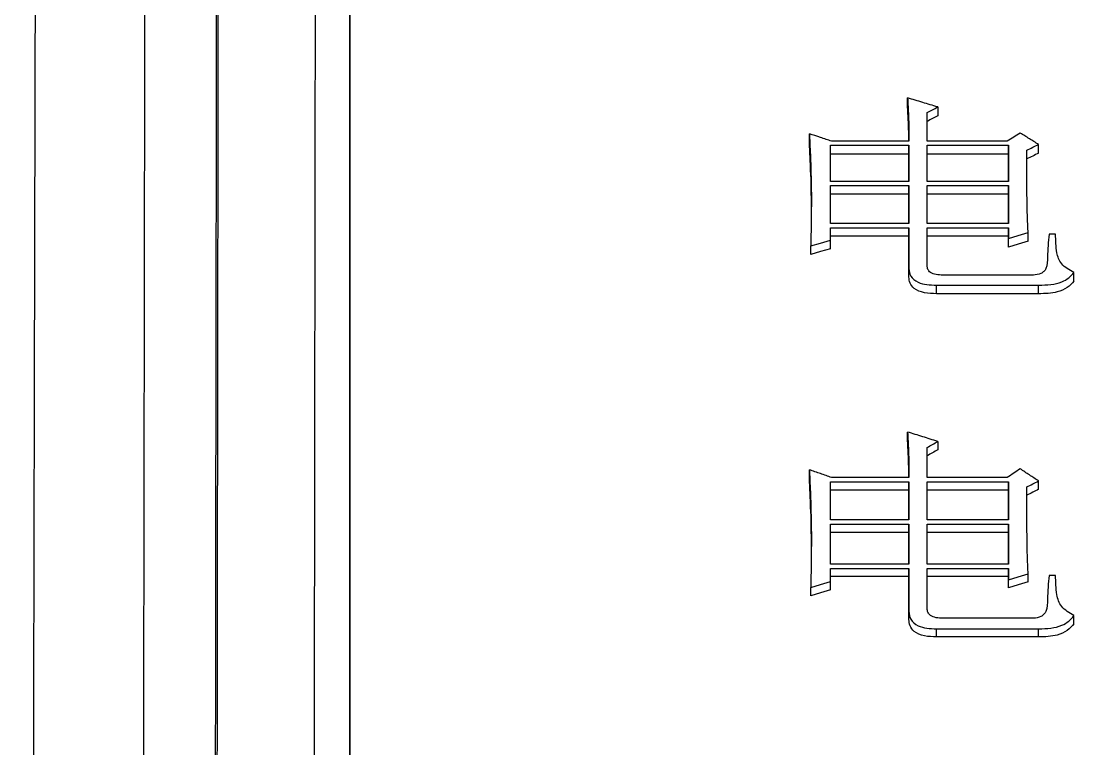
# Model space of a CAD drawing. Header units: millimetres. Extents: x 2379 to 4059, y 879 to 2067.
# Drawn here: x 2702.99 to 2711.68, y 1839.52 to 1845.53 of the extents above; entities that cross this region are included whole.
import ezdxf

# ---------------------------------------------------------------- set-up
doc = ezdxf.new("R2010")
doc.units = ezdxf.units.MM

msp = doc.modelspace()

# ---------------------------------------------------------------- linework, layer by layer
at = {"color": 7, "linetype": 'Continuous', "lineweight": 25}
for p, q in [((2710.3103, 1844.8249), (2710.3103, 1844.8977)), ((2710.559, 1844.8238), (2710.559, 1844.7511)), ((2710.4725, 1844.5407), (2710.4725, 1844.7767)), ((2709.499, 1844.5291), (2709.499, 1844.6015)), ((2709.672, 1844.5069), (2710.3211, 1844.5069)), ((2709.672, 1844.2084), (2709.672, 1844.5069)), ((2710.3211, 1844.5407), (2709.6829, 1844.5407)), ((2710.3211, 1844.5069), (2710.3211, 1844.2084)), ((2710.3211, 1844.4346), (2710.3211, 1844.5069)), ((2711.1324, 1844.5407), (2710.4725, 1844.5407)), ((2710.4725, 1844.5069), (2711.1432, 1844.5069)), ((2710.4725, 1844.2084), (2710.4725, 1844.5069)), ((2711.1432, 1844.5069), (2711.1432, 1844.2084)), ((2711.1432, 1844.4346), (2711.1432, 1844.5069)), ((2711.392, 1844.4413), (2711.392, 1844.5137)), ((2710.3211, 1844.4346), (2709.672, 1844.4346)), ((2710.3211, 1844.2084), (2710.3211, 1844.4346)), ((2711.1432, 1844.4346), (2710.4725, 1844.4346)), ((2711.1432, 1844.2084), (2711.1432, 1844.4346)), ((2709.5107, 1844.2498), (2709.5145, 1843.9319)), ((2710.3211, 1844.2084), (2709.672, 1844.2084)), ((2711.1432, 1844.2084), (2710.4725, 1844.2084)), ((2709.672, 1844.1744), (2710.3211, 1844.1744)), ((2709.672, 1843.8603), (2709.672, 1844.1744)), ((2710.3211, 1844.1744), (2710.3211, 1843.8603)), ((2710.3211, 1844.1025), (2710.3211, 1844.1744)), ((2710.4725, 1844.1744), (2711.1432, 1844.1744)), ((2710.4725, 1843.8603), (2710.4725, 1844.1744)), ((2711.1432, 1844.1744), (2711.1432, 1843.8603)), ((2711.1432, 1844.1025), (2711.1432, 1844.1744)), ((2710.3211, 1844.1025), (2709.672, 1844.1025)), ((2710.3211, 1843.8603), (2710.3211, 1844.1025)), ((2711.1432, 1844.1025), (2710.4725, 1844.1025)), ((2711.1432, 1843.8603), (2711.1432, 1844.1025)), ((2710.3211, 1843.8603), (2709.672, 1843.8603)), ((2711.1432, 1843.8603), (2710.4725, 1843.8603)), ((2709.672, 1843.826), (2710.3211, 1843.826)), ((2709.672, 1843.7231), (2709.672, 1843.826)), ((2710.3211, 1843.826), (2710.3211, 1843.4891)), ((2710.3211, 1843.7546), (2710.3211, 1843.826)), ((2710.4725, 1843.826), (2711.1432, 1843.826)), ((2710.4725, 1843.5098), (2710.4725, 1843.826)), ((2711.1432, 1843.826), (2711.1432, 1843.7368)), ((2711.1432, 1843.7546), (2711.1432, 1843.826)), ((2711.3055, 1843.7135), (2711.3055, 1843.7849)), ((2711.5326, 1843.7711), (2711.4785, 1843.7711)), ((2710.3211, 1843.7546), (2709.672, 1843.7546)), ((2709.672, 1843.6518), (2709.672, 1843.7231)), ((2710.3211, 1843.4181), (2710.3211, 1843.7546)), ((2711.1432, 1843.7546), (2710.4725, 1843.7546)), ((2711.1432, 1843.6655), (2711.1432, 1843.7546)), ((2711.1432, 1843.6655), (2711.1432, 1843.7368)), ((2709.5098, 1843.6038), (2709.5098, 1843.675)), ((2710.3211, 1843.4181), (2710.3211, 1843.4891)), ((2711.3489, 1843.4339), (2710.6023, 1843.4339)), ((2711.6841, 1843.3837), (2711.6841, 1843.4546)), ((2710.5482, 1843.2802), (2710.5482, 1843.351)), ((2710.5482, 1843.351), (2711.392, 1843.351)), ((2711.392, 1843.2802), (2711.392, 1843.351)), ((2711.392, 1843.2802), (2710.5482, 1843.2802)), ((2710.3103, 1842.0682), (2710.3103, 1842.1374)), ((2710.5591, 1842.0597), (2710.5591, 1841.9905)), ((2710.4725, 1841.7617), (2710.4725, 1842.0101)), ((2709.499, 1841.7569), (2709.499, 1841.8257)), ((2709.6721, 1841.7262), (2710.3211, 1841.7262)), ((2709.6721, 1841.4122), (2709.6721, 1841.7262)), ((2710.3211, 1841.7617), (2709.6829, 1841.7617)), ((2710.3211, 1841.7262), (2710.3211, 1841.4122)), ((2710.3211, 1841.6575), (2710.3211, 1841.7262)), ((2711.1324, 1841.7617), (2710.4725, 1841.7617)), ((2710.4725, 1841.7262), (2711.1432, 1841.7262)), ((2710.4725, 1841.4122), (2710.4725, 1841.7262)), ((2711.1432, 1841.7262), (2711.1432, 1841.4122)), ((2711.1432, 1841.6575), (2711.1432, 1841.7262)), ((2711.392, 1841.6646), (2711.392, 1841.7333)), ((2710.3211, 1841.6575), (2709.6721, 1841.6575)), ((2710.3211, 1841.4122), (2710.3211, 1841.6575)), ((2711.1432, 1841.6575), (2710.4725, 1841.6575)), ((2711.1432, 1841.4122), (2711.1432, 1841.6575)), ((2709.5106, 1841.4678), (2709.5145, 1841.1194)), ((2710.3211, 1841.4122), (2709.6721, 1841.4122)), ((2709.6721, 1841.3765), (2710.3211, 1841.3764)), ((2709.6721, 1841.0463), (2709.6721, 1841.3765)), ((2710.3211, 1841.3764), (2710.3211, 1841.0463)), ((2710.3211, 1841.3082), (2710.3211, 1841.3764)), ((2711.1432, 1841.4122), (2710.4725, 1841.4122)), ((2710.4725, 1841.3764), (2711.1432, 1841.3764)), ((2710.4725, 1841.0463), (2710.4725, 1841.3764)), ((2711.1432, 1841.3764), (2711.1432, 1841.0463)), ((2711.1432, 1841.3082), (2711.1432, 1841.3764)), ((2710.3211, 1841.3082), (2709.6721, 1841.3082)), ((2710.3211, 1841.0463), (2710.3211, 1841.3082)), ((2711.1432, 1841.3082), (2710.4725, 1841.3082)), ((2711.1432, 1841.0463), (2711.1432, 1841.3082)), ((2710.3211, 1841.0463), (2709.6721, 1841.0463)), ((2709.6721, 1841.0103), (2710.3211, 1841.0103)), ((2709.6721, 1840.9022), (2709.6721, 1841.0103)), ((2710.3211, 1841.0103), (2710.3211, 1840.6564)), ((2710.3211, 1840.9425), (2710.3211, 1841.0103)), ((2711.1432, 1841.0463), (2710.4725, 1841.0463)), ((2710.4725, 1841.0103), (2711.1432, 1841.0103)), ((2710.4725, 1840.6782), (2710.4725, 1841.0103)), ((2711.1432, 1841.0103), (2711.1432, 1840.9166)), ((2711.1432, 1840.9425), (2711.1432, 1841.0103)), ((2710.3211, 1840.9425), (2709.6721, 1840.9425)), ((2709.6721, 1840.8346), (2709.6721, 1840.9022)), ((2710.3211, 1840.5891), (2710.3211, 1840.9425)), ((2711.1432, 1840.9425), (2710.4725, 1840.9425)), ((2711.1432, 1840.849), (2711.1432, 1840.9425)), ((2711.1432, 1840.849), (2711.1432, 1840.9166)), ((2711.3055, 1840.8994), (2711.3055, 1840.9671)), ((2711.5327, 1840.9527), (2711.4786, 1840.9527)), ((2709.5098, 1840.7841), (2709.5098, 1840.8517)), ((2710.3211, 1840.5891), (2710.3211, 1840.6564)), ((2711.349, 1840.5985), (2710.6024, 1840.5985)), ((2711.6841, 1840.553), (2711.6841, 1840.6202)), ((2710.5483, 1840.4443), (2710.5483, 1840.5114)), ((2710.5483, 1840.5114), (2711.392, 1840.5114)), ((2711.392, 1840.4443), (2711.392, 1840.5114)), ((2711.392, 1840.4443), (2710.5483, 1840.4443))]:
    msp.add_line(p, q, dxfattribs=at)
at = {"color": 7, "linetype": 'Continuous', "lineweight": 25, "flags": 128}
for points in [[(2702.9875, 1790.5756), (2702.9988, 1795.8671), (2703.01, 1801.1131), (2703.0211, 1806.2894), (2703.0319, 1811.3725), (2703.0426, 1816.3391), (2703.0529, 1821.1664), (2703.0629, 1825.8324), (2703.0724, 1830.3157), (2703.0816, 1834.5959), (2703.0903, 1838.6534), (2703.0984, 1842.4696), (2703.106, 1846.027), (2703.113, 1849.3094), (2703.1194, 1852.3017), (2703.1252, 1854.9904), (2703.1303, 1857.363), (2703.1346, 1859.4087), (2703.1383, 1861.1183), (2703.1412, 1862.4838), (2703.1434, 1863.499), (2703.1448, 1864.1592), (2703.1454, 1864.4615), (2703.1455, 1864.4825)], [(2711.1432, 1843.7368), (2711.2243, 1843.7608), (2711.3055, 1843.7849)], [(2709.5098, 1843.675), (2709.5909, 1843.6991), (2709.672, 1843.7231)], [(2711.3055, 1843.7135), (2711.2243, 1843.6895), (2711.1432, 1843.6655)], [(2709.672, 1843.6518), (2709.5909, 1843.6278), (2709.5098, 1843.6038)], [(2709.5098, 1840.8517), (2709.5909, 1840.8769), (2709.6721, 1840.9022)], [(2711.1432, 1840.9166), (2711.2243, 1840.9418), (2711.3055, 1840.9671)], [(2709.6721, 1840.8346), (2709.5909, 1840.8094), (2709.5098, 1840.7841)], [(2711.3055, 1840.8994), (2711.2243, 1840.8742), (2711.1432, 1840.849)]]:
    msp.add_lwpolyline(points, dxfattribs=at)
at = {"color": 7, "linetype": 'Continuous', "lineweight": 25}
for points, knots in [([(2705.7035, 1864.7797), (2705.7036, 1864.6757), (2705.7036, 1864.1549), (2705.7037, 1862.788), (2705.7037, 1860.6281), (2705.7038, 1858.0097), (2705.7038, 1855.5472), (2705.7039, 1852.0394), (2705.7039, 1848.8964), (2705.7039, 1844.5813), (2705.704, 1839.8943), (2705.704, 1834.7621), (2705.7041, 1829.3385), (2705.7041, 1824.7798), (2705.7042, 1818.8573), (2705.7042, 1813.9516), (2705.7043, 1807.2726), (2705.7044, 1802.9799), (2705.7045, 1799.9787)], [0, 0, 0, 0, 0.020124, 0.100733, 0.181328, 0.221587, 0.302184, 0.342442, 0.423039, 0.463298, 0.543894, 0.624491, 0.664749, 0.745346, 0.785604, 0.8662, 0.906458, 1, 1, 1, 1]), ([(2705.704, 1833.6897), (2705.704, 1834.8744), (2705.704, 1837.1279), (2705.704, 1841.1682), (2705.7039, 1844.8758), (2705.7039, 1849.1104), (2705.7038, 1852.1844), (2705.7038, 1855.5966), (2705.7038, 1858.574), (2705.7037, 1860.9174), (2705.7036, 1862.8579), (2705.7036, 1863.5916), (2705.7035, 1864.0884)], [0, 0, 0, 0, 0.072858, 0.13859, 0.270184, 0.335916, 0.467513, 0.533245, 0.664841, 0.796434, 0.862166, 1, 1, 1, 1]), ([(2704.0349, 1863.8317), (2704.035, 1863.86), (2704.0353, 1863.9485), (2704.034, 1862.9621), (2704.0311, 1860.9492), (2704.0264, 1857.8865), (2704.0212, 1854.4983), (2704.0161, 1851.1609), (2704.0115, 1848.0912), (2704.0059, 1844.4478), (2703.9994, 1840.1771), (2703.9921, 1835.5314), (2703.9844, 1830.5846), (2703.9762, 1825.4142), (2703.9672, 1819.7299), (2703.9573, 1813.5329), (2703.9466, 1806.8491), (2703.9391, 1802.1583), (2703.9352, 1799.7642)], [0, 0, 0, 0, 0.039342, 0.122943, 0.206183, 0.289063, 0.371582, 0.416612, 0.465601, 0.518547, 0.575452, 0.636313, 0.690059, 0.746552, 0.805793, 0.867782, 0.932518, 1, 1, 1, 1]), ([(2704.5402, 1799.6287), (2704.5448, 1802.928), (2704.5539, 1809.5265), (2704.5668, 1818.9565), (2704.5789, 1827.8371), (2704.5899, 1835.9948), (2704.5996, 1843.2952), (2704.6079, 1849.6129), (2704.6146, 1854.835), (2704.6196, 1858.8915), (2704.6228, 1861.6395), (2704.6243, 1863.0856), (2704.6239, 1863.0624), (2704.6237, 1863.0536)], [0, 0, 0, 0, 0.094309, 0.188619, 0.282928, 0.377238, 0.471547, 0.565857, 0.660166, 0.754475, 0.848785, 0.943094, 1, 1, 1, 1]), ([(2704.5542, 1799.58), (2704.5575, 1801.9657), (2704.564, 1806.6723), (2704.5733, 1813.4216), (2704.5819, 1819.7641), (2704.5899, 1825.6593), (2704.5973, 1831.0899), (2704.605, 1836.8229), (2704.6127, 1842.5915), (2704.6199, 1848.0718), (2704.6256, 1852.5389), (2704.6301, 1856.062), (2704.6334, 1858.724), (2704.6356, 1860.6269), (2704.6369, 1861.8457), (2704.6375, 1862.5627), (2704.6373, 1862.5935), (2704.6372, 1862.6082)], [0, 0, 0, 0, 0.06854, 0.13522, 0.200041, 0.263001, 0.324101, 0.38334, 0.468684, 0.549845, 0.626823, 0.699617, 0.768227, 0.832652, 0.892892, 0.948946, 1, 1, 1, 1]), ([(2705.4354, 1861.8544), (2705.4354, 1861.8664), (2705.4357, 1861.9787), (2705.4355, 1861.626), (2705.435, 1861.0561), (2705.4344, 1860.5094), (2705.4337, 1859.8352), (2705.4328, 1859.0271), (2705.4317, 1858.0872), (2705.4304, 1857.0157), (2705.4283, 1855.3061), (2705.4249, 1852.62), (2705.4197, 1848.4702), (2705.413, 1843.2538), (2705.4057, 1837.6469), (2705.3981, 1831.9697), (2705.3906, 1826.5026), (2705.3824, 1820.4898), (2705.3734, 1813.9422), (2705.3636, 1806.8993), (2705.3568, 1801.957), (2705.3533, 1799.4429)], [0, 0, 0, 0, 0.008365, 0.077995, 0.107986, 0.138061, 0.168221, 0.198465, 0.228793, 0.259205, 0.289702, 0.358895, 0.433683, 0.514064, 0.600037, 0.66048, 0.723411, 0.788828, 0.856732, 0.927123, 1, 1, 1, 1]), ([(2710.3103, 1844.8977), (2710.313, 1844.849), (2710.3178, 1844.7653), (2710.3203, 1844.6463), (2710.3208, 1844.5759), (2710.3211, 1844.5407)], [0, 0, 0, 0, 0.41049, 0.705225, 1, 1, 1, 1]), ([(2710.559, 1844.8238), (2710.5176, 1844.8361), (2710.4347, 1844.8608), (2710.3517, 1844.8854), (2710.3103, 1844.8977)], [0, 0, 0, 0, 0.499999, 1, 1, 1, 1]), ([(2710.3202, 1844.5407), (2710.32, 1844.5656), (2710.3196, 1844.6255), (2710.3163, 1844.7202), (2710.3123, 1844.79), (2710.3103, 1844.8249)], [0, 0, 0, 0, 0.2615261, 0.6307224, 1, 1, 1, 1]), ([(2710.4725, 1844.7767), (2710.4869, 1844.7846), (2710.5158, 1844.8003), (2710.5446, 1844.816), (2710.559, 1844.8238)], [0, 0, 0, 0, 0.500001, 1, 1, 1, 1]), ([(2710.559, 1844.7511), (2710.5446, 1844.7433), (2710.5158, 1844.7276), (2710.4869, 1844.7119), (2710.4725, 1844.7041)], [0, 0, 0, 0, 0.499999, 1, 1, 1, 1]), ([(2709.499, 1844.6015), (2709.5012, 1844.5532), (2709.5079, 1844.4083), (2709.516, 1844.1816), (2709.5151, 1843.921), (2709.5115, 1843.757), (2709.5098, 1843.675)], [0, 0, 0, 0, 0.1577054, 0.473128, 0.7365335, 1, 1, 1, 1]), ([(2709.6829, 1844.5407), (2709.6522, 1844.5509), (2709.5909, 1844.5711), (2709.5296, 1844.5914), (2709.499, 1844.6015)], [0, 0, 0, 0, 0.5, 1, 1, 1, 1]), ([(2711.2405, 1844.6083), (2711.2225, 1844.597), (2711.1865, 1844.5745), (2711.1504, 1844.552), (2711.1324, 1844.5407)], [0, 0, 0, 0, 0.499999, 1, 1, 1, 1]), ([(2711.392, 1844.5137), (2711.3667, 1844.5294), (2711.3163, 1844.561), (2711.2658, 1844.5925), (2711.2405, 1844.6083)], [0, 0, 0, 0, 0.499999, 1, 1, 1, 1]), ([(2709.5103, 1844.2477), (2709.51, 1844.2609), (2709.508, 1844.3551), (2709.5031, 1844.4487), (2709.499, 1844.5291)], [0, 0, 0, 0, 0.139908, 1, 1, 1, 1]), ([(2711.2946, 1844.4663), (2711.3109, 1844.4742), (2711.3433, 1844.49), (2711.3758, 1844.5058), (2711.392, 1844.5137)], [0, 0, 0, 0, 0.5, 1, 1, 1, 1]), ([(2711.3055, 1843.7849), (2711.3035, 1843.8246), (2711.3013, 1843.8693), (2711.2992, 1843.9338), (2711.298, 1843.9983), (2711.2963, 1844.0775), (2711.296, 1844.1566), (2711.2955, 1844.206), (2711.2953, 1844.2405), (2711.2952, 1844.2602), (2711.2952, 1844.2726), (2711.2951, 1844.2824), (2711.2951, 1844.2923), (2711.2951, 1844.3021), (2711.295, 1844.3144), (2711.295, 1844.3243), (2711.2949, 1844.3366), (2711.2949, 1844.3464), (2711.2949, 1844.3587), (2711.2949, 1844.3686), (2711.2948, 1844.3784), (2711.2948, 1844.3883), (2711.2948, 1844.3981), (2711.2947, 1844.4104), (2711.2947, 1844.419), (2711.2947, 1844.4276), (2711.2947, 1844.4325), (2711.2947, 1844.4386), (2711.2947, 1844.4435), (2711.2947, 1844.4485), (2711.2947, 1844.4533), (2711.2946, 1844.4592), (2711.2946, 1844.4639), (2711.2946, 1844.4663)], [0, 0, 0, 0, 0.174064, 0.195822, 0.282854, 0.456917, 0.543949, 0.63098, 0.674496, 0.696254, 0.718011, 0.72889, 0.739769, 0.761527, 0.772406, 0.794164, 0.805043, 0.826801, 0.83768, 0.859437, 0.870316, 0.881195, 0.902953, 0.913832, 0.93559, 0.941029, 0.951908, 0.957348, 0.968227, 0.973666, 0.979105, 0.989553, 1, 1, 1, 1]), ([(2711.392, 1844.4413), (2711.3758, 1844.4335), (2711.3433, 1844.4177), (2711.3109, 1844.4019), (2711.2946, 1844.394)], [0, 0, 0, 0, 0.499998, 1, 1, 1, 1]), ([(2711.4785, 1843.7711), (2711.4726, 1843.7094), (2711.4636, 1843.6155), (2711.4667, 1843.5098), (2711.4381, 1843.4642), (2711.4045, 1843.441), (2711.3707, 1843.4367), (2711.3489, 1843.4339)], [0, 0, 0, 0, 0.493108, 0.749094, 0.814101, 0.880835, 1, 1, 1, 1]), ([(2711.6841, 1843.4546), (2711.646, 1843.4765), (2711.5711, 1843.5195), (2711.5341, 1843.6387), (2711.5332, 1843.7209), (2711.5326, 1843.7711)], [0, 0, 0, 0, 0.287877, 0.565058, 1, 1, 1, 1]), ([(2710.6023, 1843.4339), (2710.5835, 1843.4345), (2710.5466, 1843.4357), (2710.4986, 1843.4522), (2710.4747, 1843.4811), (2710.4733, 1843.5003), (2710.4725, 1843.5098)], [0, 0, 0, 0, 0.293264, 0.577264, 0.790624, 1, 1, 1, 1]), ([(2710.3211, 1843.4891), (2710.3231, 1843.4674), (2710.3273, 1843.4233), (2710.3889, 1843.3727), (2710.4697, 1843.3533), (2710.5219, 1843.3518), (2710.5482, 1843.351)], [0, 0, 0, 0, 0.266734, 0.54095, 0.768753, 1, 1, 1, 1]), ([(2711.392, 1843.351), (2711.4601, 1843.3533), (2711.5542, 1843.3566), (2711.6453, 1843.4102), (2711.6712, 1843.44), (2711.6841, 1843.4546)], [0, 0, 0, 0, 0.57016, 0.787713, 1, 1, 1, 1]), ([(2710.5482, 1843.2802), (2710.5147, 1843.2813), (2710.4488, 1843.2834), (2710.3648, 1843.3151), (2710.3249, 1843.3672), (2710.3224, 1843.4012), (2710.3211, 1843.4181)], [0, 0, 0, 0, 0.2937097, 0.577274, 0.7903653, 1, 1, 1, 1]), ([(2711.6841, 1843.3837), (2711.6673, 1843.365), (2711.6332, 1843.327), (2711.5302, 1843.2833), (2711.4448, 1843.2814), (2711.392, 1843.2802)], [0, 0, 0, 0, 0.269783, 0.548444, 1, 1, 1, 1]), ([(2710.3103, 1842.1374), (2710.313, 1842.0862), (2710.3178, 1841.9981), (2710.3204, 1841.8728), (2710.3208, 1841.7988), (2710.3211, 1841.7617)], [0, 0, 0, 0, 0.41049, 0.705225, 1, 1, 1, 1]), ([(2710.5591, 1842.0597), (2710.5176, 1842.0726), (2710.4347, 1842.0986), (2710.3517, 1842.1245), (2710.3103, 1842.1374)], [0, 0, 0, 0, 0.499999, 1, 1, 1, 1]), ([(2710.3203, 1841.7617), (2710.3201, 1841.7904), (2710.3196, 1841.8559), (2710.3163, 1841.9581), (2710.3123, 1842.0315), (2710.3103, 1842.0682)], [0, 0, 0, 0, 0.279289, 0.639605, 1, 1, 1, 1]), ([(2710.4725, 1842.0101), (2710.487, 1842.0184), (2710.5158, 1842.0349), (2710.5446, 1842.0514), (2710.5591, 1842.0597)], [0, 0, 0, 0, 0.500001, 1, 1, 1, 1]), ([(2710.5591, 1841.9905), (2710.5446, 1841.9823), (2710.5158, 1841.9658), (2710.487, 1841.9493), (2710.4725, 1841.9411)], [0, 0, 0, 0, 0.499999, 1, 1, 1, 1]), ([(2709.499, 1841.8257), (2709.5012, 1841.7749), (2709.508, 1841.6225), (2709.516, 1841.384), (2709.5151, 1841.11), (2709.5116, 1840.9378), (2709.5098, 1840.8517)], [0, 0, 0, 0, 0.157705, 0.473128, 0.736533, 1, 1, 1, 1]), ([(2709.6829, 1841.7617), (2709.6522, 1841.7724), (2709.5909, 1841.7937), (2709.5296, 1841.815), (2709.499, 1841.8257)], [0, 0, 0, 0, 0.5, 1, 1, 1, 1]), ([(2711.2406, 1841.8328), (2711.2225, 1841.821), (2711.1865, 1841.7973), (2711.1504, 1841.7736), (2711.1324, 1841.7617)], [0, 0, 0, 0, 0.499999, 1, 1, 1, 1]), ([(2711.392, 1841.7333), (2711.3668, 1841.7499), (2711.3163, 1841.7831), (2711.2658, 1841.8162), (2711.2406, 1841.8328)], [0, 0, 0, 0, 0.499999, 1, 1, 1, 1]), ([(2709.5102, 1841.4655), (2709.51, 1841.4778), (2709.5079, 1841.5754), (2709.5031, 1841.6723), (2709.499, 1841.7569)], [0, 0, 0, 0, 0.126532, 1, 1, 1, 1]), ([(2711.2947, 1841.6834), (2711.3109, 1841.6917), (2711.3433, 1841.7084), (2711.3758, 1841.725), (2711.392, 1841.7333)], [0, 0, 0, 0, 0.5, 1, 1, 1, 1]), ([(2711.3055, 1840.9671), (2711.3035, 1841.0088), (2711.3013, 1841.0558), (2711.2993, 1841.1236), (2711.298, 1841.1914), (2711.2964, 1841.2746), (2711.296, 1841.3578), (2711.2956, 1841.4097), (2711.2954, 1841.446), (2711.2953, 1841.4667), (2711.2952, 1841.4797), (2711.2952, 1841.49), (2711.2951, 1841.5004), (2711.2951, 1841.5108), (2711.295, 1841.5237), (2711.295, 1841.5341), (2711.295, 1841.547), (2711.2949, 1841.5574), (2711.2949, 1841.5703), (2711.2949, 1841.5807), (2711.2948, 1841.591), (2711.2948, 1841.6014), (2711.2948, 1841.6117), (2711.2948, 1841.6246), (2711.2948, 1841.6337), (2711.2947, 1841.6427), (2711.2947, 1841.6479), (2711.2947, 1841.6544), (2711.2947, 1841.6595), (2711.2947, 1841.6647), (2711.2947, 1841.6697), (2711.2947, 1841.676), (2711.2947, 1841.681), (2711.2947, 1841.6834)], [0, 0, 0, 0, 0.174064, 0.195822, 0.282854, 0.456917, 0.543949, 0.63098, 0.674496, 0.696253, 0.718011, 0.72889, 0.739769, 0.761527, 0.772406, 0.794164, 0.805043, 0.8268, 0.837679, 0.859437, 0.870316, 0.881195, 0.902953, 0.913832, 0.93559, 0.941029, 0.951908, 0.957347, 0.968226, 0.973666, 0.979105, 0.989553, 1, 1, 1, 1]), ([(2711.392, 1841.6646), (2711.3758, 1841.6563), (2711.3433, 1841.6397), (2711.3109, 1841.6231), (2711.2947, 1841.6148)], [0, 0, 0, 0, 0.499998, 1, 1, 1, 1]), ([(2711.4786, 1840.9527), (2711.4726, 1840.8878), (2711.4637, 1840.7892), (2711.4667, 1840.6782), (2711.4381, 1840.6303), (2711.4046, 1840.606), (2711.3707, 1840.6014), (2711.349, 1840.5985)], [0, 0, 0, 0, 0.493123, 0.748949, 0.813909, 0.880596, 1, 1, 1, 1]), ([(2711.6841, 1840.6202), (2711.646, 1840.6432), (2711.5711, 1840.6883), (2711.5341, 1840.8135), (2711.5332, 1840.8999), (2711.5327, 1840.9527)], [0, 0, 0, 0, 0.287877, 0.565058, 1, 1, 1, 1]), ([(2710.3211, 1840.6564), (2710.3231, 1840.6336), (2710.3273, 1840.5873), (2710.3889, 1840.5342), (2710.4697, 1840.5139), (2710.5219, 1840.5122), (2710.5483, 1840.5114)], [0, 0, 0, 0, 0.266734, 0.54095, 0.768753, 1, 1, 1, 1]), ([(2710.6024, 1840.5985), (2710.5836, 1840.5991), (2710.5466, 1840.6004), (2710.4986, 1840.6177), (2710.4748, 1840.648), (2710.4733, 1840.6682), (2710.4725, 1840.6782)], [0, 0, 0, 0, 0.293264, 0.577264, 0.790624, 1, 1, 1, 1]), ([(2710.5483, 1840.4443), (2710.5147, 1840.4455), (2710.4489, 1840.4477), (2710.3649, 1840.4809), (2710.3249, 1840.5356), (2710.3224, 1840.5714), (2710.3211, 1840.5891)], [0, 0, 0, 0, 0.29371, 0.577274, 0.790365, 1, 1, 1, 1]), ([(2711.392, 1840.5114), (2711.4601, 1840.5139), (2711.5543, 1840.5173), (2711.6453, 1840.5736), (2711.6713, 1840.6048), (2711.6841, 1840.6202)], [0, 0, 0, 0, 0.57016, 0.787713, 1, 1, 1, 1]), ([(2711.6841, 1840.553), (2711.6673, 1840.5334), (2711.6332, 1840.4935), (2711.5302, 1840.4476), (2711.4448, 1840.4456), (2711.392, 1840.4443)], [0, 0, 0, 0, 0.269783, 0.548444, 1, 1, 1, 1])]:
    msp.add_open_spline(points, degree=3, knots=knots, dxfattribs=at)

doc.saveas('drawing.dxf')
